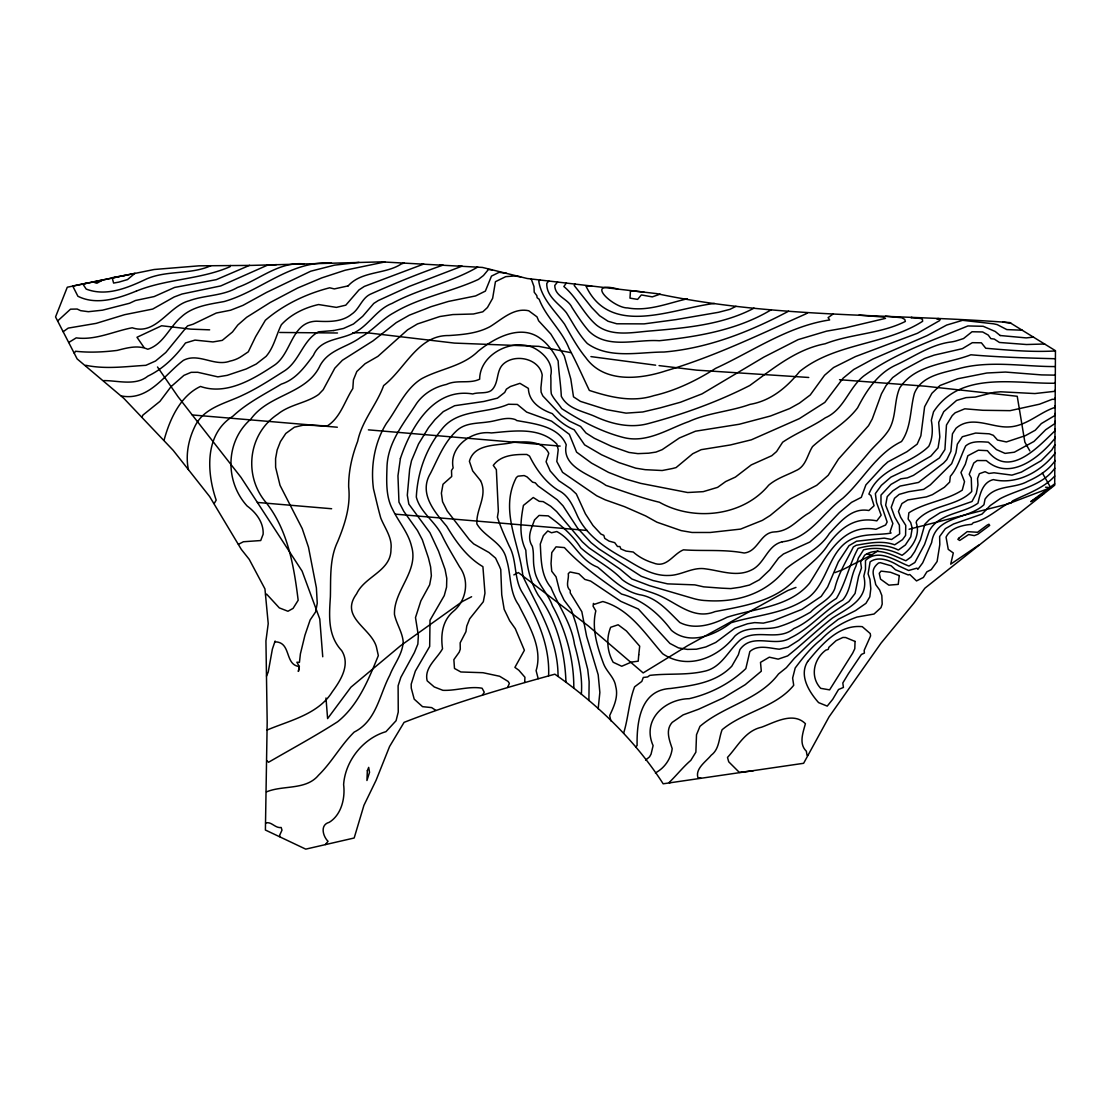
<?xml version="1.0" encoding="UTF-8"?>
<svg xmlns="http://www.w3.org/2000/svg" width="1111" height="1111" viewBox="0 0 1111 1111"><rect width="100%" height="100%" fill="white"/><g stroke="black" fill="none" stroke-linecap="round" stroke-linejoin="round"><path stroke-width="1.5" d="M548.598 675.807C550.014 645.408 536.849 616.424 521.406 591.052C513.768 577.012 516.962 560 509.144 545.918C504.838 536.474 500.561 526.92 497.395 517.198L498.353 511.352L496.353 469.634L493.284 465.384C501.075 454.857 514.948 454.33 526.85 454.468L529.544 456.093C536.182 469.439 545.32 482.077 558.028 490.201C567.846 494.756 572.29 504.602 576.526 513.879C585.58 535.224 605.967 548.459 625.424 559.055C638.644 566.874 652.338 576.081 668.53 575.47C681.321 575.554 692.681 566.568 705.832 568.915C720.817 570.846 736.496 577.22 751.119 570.179C764.896 563.957 766.909 545.459 782.283 541.793M538.182 678.627L536.099 670.613C543.154 647.824 528.419 624.701 518.656 604.967C509.019 591.51 511.282 574.554 506.491 559.472C503.033 542.321 484.924 537.488 476.897 523.934C475.841 509.116 488.118 495.714 480.535 480.632M85.686 365.894L85.728 365.283C105.906 369.435 125.904 366.477 145.874 365.325L155.554 361.006L165.803 352.479L187.551 325.898L193.064 324.218L216.312 313.024L230.574 310.219L242.948 305.372L266.487 292.443L310.774 271.195L334.536 265.14L358.964 262.39M103.517 380.615C117.155 380.337 135.375 386.309 147.874 376.129C163.275 368.81 175.482 356.562 185.495 342.966L194.981 340.105L212.951 341.938L222.269 340.369L232.491 331.967L237.782 325.037L246.642 317.302L270.251 302.47L297.567 288.055L321.662 277.931L345.229 270.209L384.837 261.96M1054.728 476.05C1043.896 488.243 1026.967 493.728 1012.565 500.908L1011.246 502.811L1009.08 502.964C997.025 509.38 986.971 519.601 973.292 522.712L971.722 524.378C962.473 525.045 950.447 527.906 946.058 537.141L948.252 549.362L953.307 552.972L950.71 564.166L978.666 545.154M1055.311 374.379L1055.242 375.143L1041.535 374.907L1005.469 372.06L986.86 373.004L957.807 378.74L940.059 385.475L931.893 393.308L924.616 406.737L920.866 435.804L917.186 444.136L906.923 451.733L887.925 461.884L883.203 466.106L865.886 484.896L861.303 497.353L851.526 502.366L839.444 512.546L820.14 532.919L809.822 542.043L783.463 553.986L778.589 558L769.659 569.999L759.244 579.845L749.439 585.066L740.051 587.261L730.76 588.594L721.706 588.177L703.666 586.844L694.819 584.872L667.628 583.872L653.018 580.525L641.297 576.317L598.732 548.806L591.121 542.723L577.664 528.253L563.013 505.824L557.125 499.686L537.946 485.854L535.321 482.841L532.558 482.146L527.003 476.869L524.156 475.564L517.99 476.175L516.323 477.577C499.228 510.352 519.517 543.223 522.892 576.29C538.016 608.203 558.277 639.547 558.028 676.391M1055.394 358.742C1027.717 358.006 998.678 357.2 970.903 354.784C946.947 364.075 915.256 364.13 899.688 387.975C893.827 401.432 896.577 417.542 888.508 430.457C882.592 439.47 873.954 445.955 867.385 454.316C849.623 475.397 830.792 495.825 809.252 512.865C797.115 519.517 789.852 531.364 774.298 531.933C760.049 532.641 758.313 551.556 744.162 553.014C724.066 549.153 703.805 551.292 683.487 549.834C673.058 553.958 666.711 568.513 653.435 562.999C646.158 560.819 638.867 557.097 633.242 552.028L626.007 551.084L620.868 548.959L619.896 546.543L617.508 546.515L614.73 542.668L609.12 541.126L604.731 538.377L603.828 535.349L600.94 534.072L592.982 525.489L585.414 513.851L576.317 493.951L570.554 488.632L558.805 480.688L550.209 470.967L546.084 461.745L548.778 453.302C542.515 440.303 525.184 441.553 512.935 442.428C498.075 446.066 474.508 442.789 469.397 461.301L472.689 470.925L480.507 480.591M1055.353 366.561C1024.689 366.769 991.081 360.27 960.223 368.255C943.794 372.865 921.477 375.226 914.395 393.419C910.034 409.32 911.353 427.638 901.521 441.525C875.746 454.01 863.136 480.133 842.735 498.339C822.612 512.976 809.558 538.627 782.325 541.793M1054.95 436.942L1054.825 438.498C1039.396 457.774 1009.83 481.382 986.318 460.579L977.208 460.537L973.764 463.051L969.223 474.286L971.264 477.994L971.722 491.493C956.682 506.949 931.296 504.144 916.686 520.837L916.186 522.587C920.741 534.988 912.159 548.39 902.035 555.319C890.203 549.126 876.69 546.612 863.566 549.834L858.386 558L855.831 566.457C850.318 577.331 850.915 590.469 842.735 599.982C823.89 610.661 810.169 628.465 790.574 637.825C774.853 647.963 752.633 631.923 739.912 649.602L738.357 654.796L731.802 666.183C715.817 682.987 692.181 685.556 670.558 688.487C640.394 689.889 636.686 721.969 637.103 745.55L635.756 746.828M1055.131 405.668L1054.978 407.418C1039.174 412.473 1026.106 426.568 1008.149 426.957C990.915 427.568 971.486 414.889 956.015 428.249L952.446 433.845L950.891 451.33L946.808 459.621L943.558 463.079L918.547 482.438L900.091 486.076L892.8 490.868L887.217 496.631L885.661 505.199L892.869 523.517L890.119 531.6L891.022 533.086C880.051 535.03 867.955 533.766 856.859 537.196C826.431 545.82 829.584 587.802 803.031 600.857C780.866 614.189 755.036 615.369 731.024 622.771C714.651 635.298 689.417 645.658 671.419 630.34C658.781 613.23 642.366 599.718 621.577 594.079C601.537 579.581 581.067 565.818 564.402 547.598L556.028 546.848L551.778 552.598L551.042 563.624L551.75 571.276L556.055 576.845L559.611 590.844L564.041 600.093L571.276 609.661L576.012 623.924L587.733 669.419L589.136 681.682L588.886 700.499M1055.089 413.486L1054.908 415.486L1041.299 423.61L1035.244 430.235L1025.425 435.637L1006.372 441.956L997.511 440.039L993.345 435.331L989.234 433.818L975.625 433.054L962.32 436.748L957.349 444.15L955.946 452.746L951.641 463.718L930.338 484.854L923.602 489.382L908.673 491.687L899.202 494.381L894.522 498.297L891.216 507.338L894.799 517.157L899.382 525.1L899.674 533.877L891.619 539.488L884.273 538.127L856.539 541.238L849.026 545.654L838.319 561.944L827.653 586.997L821.21 596.385L801.934 609.37L773.089 620.813L763.326 623.132L754.633 622.604L747.55 623.771L734.843 628.201L715.748 642.45L705.86 646.935L696.444 649.213L687.306 649.407L678.404 647.88L669.891 643.422L638.339 609.036L620.827 601.357L590.594 581.053L584.844 579.414L578.914 573.804L570.082 571.984L568.276 573.651C569.235 579.303 564.902 585.886 570.207 590.413L570.249 592.885L581.831 611.703L586.636 636.367L598.19 674.794L599.857 692.486L598.176 708.762M1054.908 444.761L1051.811 449.983L1041.16 460.718L1021.426 472.092L1011.927 475.133L994.012 472.786L988.846 473.467L985.054 471.689L979.388 473.703L977.541 478.466L977.958 484.868L976.319 493.423L971.972 501.519L940.17 512.713L929.449 519.573L924.907 524.142L920.505 539.613L914.714 551.598L910.978 557.028L905.868 560.777C893.161 555.639 877.94 546.084 864.65 555.194L860.608 562.097L861.469 567.943L858.581 576.359L855.067 593.468L848.873 601.523L828.209 615.647L798.67 640.353L787.921 647.199L779.283 649.199C769.687 648.269 757.938 644.283 749.828 651.574L745.828 668.614C730.066 683.612 710.318 693.75 689.195 698.68C664.628 699.111 641.7 719.97 653.101 745.634L651.06 754.147L649.546 756.841L645.616 760.091M1054.825 460.398L1054.756 461.204C1048.076 470.564 1037.952 476.744 1027.606 481.369C1013.815 489.09 995.123 484.327 985.026 499.172L983.943 504.727C968.25 519.587 935.406 515.615 931.643 542.571L922.685 562.86L917.853 569.346L916.95 568.165L908.59 570.485L899.105 566.068C890.953 560.874 878.995 555.542 870.094 561.86L868.094 573.845L869.955 579.345L870.802 588.705L869.816 596.829L865.927 603.356L855.512 610.592L838.347 619.244L828.209 627.118L810.488 642.616L794.379 658.295L786.366 667.669L778.492 674.002C759.091 700.041 723.886 705.749 699.958 726.372L696.514 734.732L695.875 752.161L690.834 760.341C683.168 766.896 676.488 775.436 669.086 782.533L670.016 782.741M1055.228 390.03L1055.117 391.28L1034.883 393.558L1000.65 391.794L994.095 392.35L975.25 397.085L966.07 397.627L956.585 400.432L943.739 411.667L938.684 422.374L939.823 436.942L938.073 447.858L930.851 456.121L911.242 467.453L890.953 477.105L881.356 485.354L875.357 493.603L876.523 502.478L881.162 515.198L876.815 520.865C854.914 516.546 840.402 527.864 828.126 544.612C819.071 558.958 804.197 567.499 793.962 580.65C773.45 601.801 742.523 606.287 714.998 611.619C694.889 619.757 678.988 604.884 662.323 596.926C649.268 590.344 633.881 588.913 622.16 579.609C610.092 566.777 593.649 559.43 580.72 547.792C572.554 534.808 560.458 524.767 548.251 515.865L539.071 515.435L534.544 519.892C531.516 528.475 526.447 537.349 532.322 546.265C534.252 553.389 532.738 560.861 534.224 568.11C535.821 583.067 547.792 592.371 552.445 605.842C565.999 630.479 574.026 659.726 573.79 687.876M1055.172 397.835L1055.047 399.335L1052.228 399.293L1039.507 404.196L1010.093 410.653L982.874 410.292L964.792 408.806L955.154 412.792L952.196 415.639L946.475 425.013L944.919 449.552L939.406 457.94L913.409 475.383L907.312 477.911L900.84 478.813L890.994 484.396L880.995 495.089L880.967 503.825L887.147 522.031L885.592 525.003L875.912 529.308C840.833 522.892 825.154 559.194 809.516 583.247C789.504 607.286 755.077 608.203 727.136 617.23C712.97 624.479 695 630.284 679.835 622.535C668.017 611.147 656.851 597.329 639.505 594.691C622.591 590.941 610.536 577.581 597.621 567.165C579.567 560.375 573.373 540.21 556.805 531.544L551.514 532.766L547.779 530.961L543.362 535.669L540.279 544.071C541.182 558.847 540.654 575.206 550.945 587.511C558.666 606.398 571.36 623.271 574.443 644.172C578.914 660.448 582.678 677.266 581.345 694.181M1055.047 421.305L1054.533 423.819L1045.687 429.749L1033.966 441.456L1014.329 452.219L1005.052 453.385L996.456 449.594L988.332 442.178C980.832 441.734 971.722 440.623 965.681 445.942C960.682 456.246 958.113 467.328 950.336 476.341L949.669 482.091L944.392 487.285L932.393 494.673L926.407 496.881L907.784 499.95L901.924 503.561L898.466 511.435L900.674 517.337L905.757 525.364L905.59 535.391L902.507 539.654L894.688 544.807C882.356 540.238 868.663 543.071 856.206 545.293L853.331 546.987C846.679 560.43 838.333 573.582 834.764 588.636C830.403 599.898 818.251 603.884 810.558 612.147C800.906 617.674 790.976 622.827 780.283 626.229C765.604 631.603 747.536 624.132 734.843 636.103C717.873 657.851 687.653 670.6 662.684 653.754C645.019 633.839 629.923 609.134 602.801 601.523L594.135 604.398L593.441 603.426L593.08 606.189L595.829 610.883C591.413 628.382 597.468 647.421 603.62 663.92C606.773 672.03 614.536 677.516 615.716 686.376C618.549 696.68 613.939 706.429 609.661 715.595L610.842 720.845M1055.006 429.124L1054.839 430.943C1038.049 446.983 1009.038 479.091 987.415 450.663L978.374 450.219L967.834 455.774L965.32 464.245L960.946 472.494L964.529 481.66L962.251 490.145C945.933 500.755 924.991 502.353 908.854 512.824L908.145 519.031L910.701 522.587L912.214 528.239L910.77 536.821L905.382 544.973L898.341 550.028C885.925 543.71 871.093 544.682 858.081 548.376C849.29 564.402 845.832 582.803 836.416 598.426C821.46 607.536 810.211 621.674 793.865 628.604C777.644 641.88 756.299 627.937 740.176 640.033C728.011 650.671 721.4 668.142 703.582 671.433C685.806 675.405 667.642 673.238 649.741 675.391L647.644 676.946L643.297 677.474L641.811 681.418L634.603 686.834C628.909 701.652 628.354 717.859 623.646 733.121M1054.783 468.217C1042.34 486.007 1018.176 489.201 1000.206 498.658L990.304 505.505L981.999 514.101L953.516 523.989L945.35 528.697L939.628 536.53L939.809 544.557L937.101 561.527L931.24 569.61L926.838 571.859L923.38 577.47L916.519 580.914L909.77 574.484L908.215 574.929L895.438 569.749L891.203 565.818L880.398 562.694L878.537 562.999C869.51 570.193 874.149 575.373 875.704 584.58L879.676 590.038L881.828 595.496L882.203 604.051L880.981 607.675L874.01 614.036L857.067 617.036C843.888 621.688 831.167 628.826 821.307 639.436C811.044 647.324 802.906 657.726 795.198 667.989L792.629 678.057L793.712 685.306C775.506 707.638 743.759 711.595 722.122 729.719C718.692 738.509 719.47 749.078 711.179 755.244C706.235 761.396 695.139 768.493 697.902 777.589L701.166 778.353M1055.269 382.198L1055.172 383.212C1014.121 383.934 960.557 370.699 933.532 411.834L931.31 420.333C932.934 429.013 932.809 438.262 928.782 446.303C910.631 464.37 879.107 467.717 868.913 494.089L870.871 495.45L874.079 505.741L868.871 510.518C851.443 507.283 839.958 522.351 829.389 533.474C818.946 550.195 800.142 556.875 785.866 568.86C766.118 593.802 737.426 602.662 706.679 600.634A53.328 51.106 -6.7 0 1 693.222 598.468L649.393 585.622L631.84 578.97L619.674 568.846L588.997 547.89L582.345 541.835L556.625 511.546L550.639 506.199L543.168 501.603L539.252 501.325L533.252 497.506L523.42 505.422C520.587 520.49 518.851 536.002 525.822 550.209C526.614 566.013 530.1 581.442 538.238 595.19C556.611 619.896 565.013 651.907 565.943 682.071M1054.867 452.58L1054.77 453.635C1040.59 471.939 1016.593 485.049 993.317 479.605C982.582 482.243 980.055 494.034 977.958 503.2C962.709 514.087 939.489 512.726 929.351 530.711L924.588 544.418L914.853 562.527L908.965 566.054C895.563 561.027 878.745 547.904 865.483 560.486L865.483 569.235L863.83 576.123C869.357 599.051 848.304 607.87 832.528 618.008C817.002 630.006 803.003 643.741 787.643 655.907L778.172 659.142L769.326 657.184L760.507 662.364L761.299 671.211L745.175 684.709L723.317 697.916L698.652 709.221L683.154 714.873L672.197 722.386C665.211 730.121 669.419 740.162 672.183 748.633C671.141 758.119 665.086 767.257 656.893 772.034L655.476 773.367M141.958 417.153L142.875 415.111L159.942 401.377L170.997 386.697L183.926 375.365L191.12 372.338L197.716 372.282L217.853 376.865L227.158 375.351L246.225 368.963L256.224 364.047L266.112 356.353C273.986 347.201 276.111 335.23 281.347 324.745C290.888 314.288 304.733 307.65 318.551 304.539L336.383 307.386L345.799 305.164L358.992 289.915L364.297 286.43L423.708 264.057L421.652 263.987M164.011 440.387C169.552 419.847 180.079 395.96 200.494 386.447C226.061 395.391 252.586 379.615 273.403 365.852C291.943 354.437 290.818 321.732 316.552 321.204C328.509 321.746 341.799 322.246 351.645 314.205C359.436 309.066 361.575 298.54 370.116 294.318C394.03 283.68 418.333 273.681 443.067 265.098L440.067 265.001M1054.686 483.854L1030.716 501.686L1044.201 493.395M210.979 265.64C191.245 274.723 167.344 270.154 146.985 278.75C128.404 287.513 106.725 296.998 86.186 289.082L82.881 284.055L134.987 273.292L127.515 279.569L119.002 282.083L113.6 283.069L112.197 277.847M230.296 265.487L230.088 266.696C200.147 279.666 166.608 278.792 136.472 291.026M400.391 458.551L397.96 475.786L398.96 502.144L403.862 511.449L417.444 530.489L422.333 539.779L428.443 557.972L430.624 566.971L431.36 575.804L429.651 584.817L420.875 600.87L415.5 617.563L418.347 635.589L417.861 644.102L414.361 652.629L400.849 677.349L398.113 685.793L398.252 712.054L396.071 720.72L385.961 731.663C363.116 738.357 345.174 760.91 343.618 784.63C345.34 798.087 341.438 814.794 329.231 822.321C319.69 824.82 322.995 836.458 328.051 841.319L325.315 844.554M524.684 682.404L524.934 677.252L518.865 670.266L514.907 667.378L524.392 650.282L515.296 628.673L509.657 620.702L504.172 609.314L501.741 594.788L500.755 569.526L499.45 566.304L495.575 558.111L488.979 552.5L473.73 543.932L469.397 539.738L447.205 510.977L442.553 501.7L441.386 493.173L442.997 484.257L451.719 476.494L451.497 470.453L453.149 467.898C448.872 447.15 471.522 430.179 491.312 432.943C513.226 431.068 539.96 426.402 556.944 444.219L558.208 449.677L556.805 461.482L562.555 472.328L596.718 495.784L605.287 499.867L624.576 506.685L645.616 515.907L656.962 522.212L681.154 530.614L692.028 532.475L710.248 532.475L740.579 529.1L762.396 520.351L770.242 515.448L790.24 498.95L816.71 485.326L828.195 475.3L838.513 459.037L868.483 425.735L872.246 419.028L881.454 393.822L886.036 385.586L892.647 377.587L903.215 370.032L924.658 358.464L934.212 355.117L962.404 348.66L972.306 342.688L981.388 342.813L985.749 348.243C1008.788 350.215 1032.202 352.298 1055.436 350.937M249.614 265.335L216.27 279.653L174.635 287.43L154.151 296.568L135.473 300.498L129.529 303.275L102.531 310.177L88.38 311.705L80.603 310.649L77.159 309.039L70.507 309.177L57.647 320.954M400.391 458.537C410.862 427.249 433.498 387.364 472.758 393.961C478.674 391.808 488.229 394.336 492.479 389.364C498.936 381.948 496.131 370.935 503.089 364.269C514.712 353.256 539.266 358.339 542.21 375.06L540.918 387.822L541.099 392.114L542.807 395.905L561.361 415.5L569.346 421.097L580.581 426.43L585.983 432.984L594.385 438.303L611.536 446.344L628.937 452.441L637.895 453.635L648.699 453.191L655.948 452.094L662.142 449.677L679.349 437.998L695.528 431.193L739.273 424.249L770.409 416.028L789.615 408.584L799.462 403.112L810.252 394.974L824.57 375.254L833.569 367.533L855.442 356.589L917.464 333.258L939.489 320.676L940.156 319.454L936.851 318.954L938.281 318.399M265.515 594.913L266.64 594.135L279.305 607.884L287.957 611.258L293.068 608.397L298.165 600.273C294.04 566.61 287.888 529.878 265.987 502.478C243.337 475.841 248.003 433.845 277.778 414.167C289.874 404.348 306.33 403.21 318.69 394.433L323.218 389.697L334.814 368.172L342.369 360.283L372.99 340.896L396.252 322.621L409.292 315.191L431.165 306.65L448.427 301.428L475.619 295.929L485.368 291.11L491.479 276.097L499.131 272.32L506.477 273.292M507.644 687.403L509.38 683.404L508.06 681.39L499.644 676.266L482.979 672.71L460.857 671.974L454.482 668.447L453.871 659.628L459.232 652.129L460.287 649.13L460.162 642.838L465.94 631.687L466.759 626.09L469.689 618.785L483.327 601.718L484.965 593.149L482.91 566.666C466.814 557.153 456.218 542.057 446.705 526.295C434.29 511.504 418.416 493.27 430.54 473.244C438.165 458.246 444.289 441.803 457.163 430.29C465.731 422.68 477.355 423.555 487.896 421.958C497.214 420.972 506.227 416.264 515.532 419.639L516.671 420.527C534.363 423.833 558.375 425.944 566.235 444.789C561.291 467.662 591.691 474.883 605.898 485.368C623.618 491.354 641.172 497.895 659.406 502.241C693.653 521.573 742.815 516.504 768.659 485.215C776.52 478.452 786.519 475.369 795.629 470.772C806.058 466.537 807.169 455.024 812.53 446.594C827.139 433.248 845.485 423.874 857.623 407.779C866.511 390.516 877.912 373.088 896.271 364.894C914.478 356.437 931.296 344.257 951.655 341.896A37.26 35.705 -6.7 0 0 957.876 340.369L963.529 338.549L972.028 331.758L982.624 331.953L988.221 335.05L990.845 338.619L994.276 339.077L999.442 342.466L1026.495 344.521L1044.701 343.993M214.173 503.575L216.187 500.158C206.646 472.342 204.396 434.109 232.907 416.208C247.128 402.835 264.737 394.169 281.291 384.128C295.901 379.393 304.692 367.047 313.427 355.312C320.412 339.022 338.98 339.966 352.576 333.494C368.338 326.648 376.06 309.441 392.225 303.345C419.569 288.541 450.941 282.763 477.716 267.057L476.883 267.043M482.355 695.25L484.271 692.236L482.091 688.223C469.217 685.918 455.968 690.903 442.9 690.32L434.248 686.945L427.18 680.835C423.902 667.85 436.887 658.948 442.525 648.755C440.595 635.159 442.192 620.73 453.413 611.314C466.342 600.648 469.842 580.65 459.565 566.86C453.455 556.347 447.039 545.932 441.734 534.919C434.804 521.226 420.18 512.199 416.319 497.048C417.5 472.883 425.819 448.927 441.22 429.999C457.149 408.501 486.299 414.084 508.352 404.251L517.337 404.432L526.656 412.098L551.556 421.138L569.346 434.332L576.595 452.149L591.524 463.093L608.509 472.383L625.826 479.119L640.7 483.368L687.653 492.52L703.207 491.659L717.609 487.354L725.705 481.535L735.399 477.091L751.258 464.912L771.784 455.704L776.575 451.566L782.658 442.206C796.198 433.012 811.655 427.124 825.251 417.847C844.11 409.598 848.54 388.142 863.622 376.087C894.855 353.187 932.671 340.424 967.903 325.954L983.166 326.287L995.234 331.481L1000.15 335.522M1011.121 323.315L1002.997 322.065M1022.314 330.217L1006.83 329.592L997.178 324.606L993.581 323.815L962.584 320.315L946.669 325.065L927.046 335.633L873.065 358.964L853.72 369.505L843.11 378.198L824.834 402.39L799.323 418.653L751.328 439.831L730.344 444.969L701.208 449.663L692.75 453.719L676.085 467.578L672.572 468.495L662.184 470.522L645.185 469.675L635.811 468.175L618.716 462.509L601.523 454.746L584.622 444.872L574.193 429.749C565.763 426.305 558.236 420.472 552.334 413.639C540.863 409.501 528.864 402.182 528.364 388.378L519.934 383.337L510.407 386.517L506.408 389.142L504.7 392.447L497.436 398.155L483.84 401.474L454.677 405.709L443.303 411.612L435.012 419.569L428.568 427.582L418.528 443.956L411.514 460.662L409.667 469.203L407.306 495.187L408.82 504.102L429.943 532.738L438.553 551.209L445.067 569.443L446.789 578.387L446.566 587.122L444.261 595.607L430.013 620.244L429.679 646.463L415.347 671.086L411.195 684.154L411.264 688.126L414.195 699.138L422.555 706.665L431.637 707.596L435.887 710.387M1033.508 337.105L1026.245 337.911L1000.178 335.522M68.715 342.48L76.228 337.869C95.504 340.48 113.641 331.272 132.223 327.773C156.123 335.841 168.483 306.108 189.162 300.762C204.882 295.012 222.686 296.123 237.476 287.471C259.807 279.458 278.861 261.627 303.956 263.876M63.188 331.717L68.202 328.106L96.171 323.37L124.626 314.691L152.707 309.066L174.177 296.97L182.037 294.012L220.77 285.916L267.14 265.321L276.458 264.626M74.256 353.242L75.548 351.243C89.324 352.798 103.379 352.09 117.141 350.409C127.126 347.882 137.833 344.785 147.791 349.257C163.581 344.16 169.316 327.051 181.274 316.968C192.786 306.219 209.285 304.261 224.13 301.553C261.127 290.985 290.707 260.196 331.467 263.14M575.192 283.999L574.22 285.513L591.635 307.469L599.648 315.746L608.023 321.246L616.786 323.787L644.102 323.884L675.919 319.621L718.511 312.302L729.941 309.344L735.996 306.344M539.988 279.903L538.793 281.389C541.64 298.762 554.708 310.636 564.555 324.148C571.054 335.716 577.401 347.396 585.816 357.659C603.926 383.101 639.547 379.49 665.711 370.893C714.498 356.548 760.021 334.258 806.044 313.83L807.711 312.649M557.597 281.958L554.764 285.458C554.917 296.679 567.929 298.498 572.026 307.539C577.276 315.677 582.511 323.856 588.913 331.161C607.661 349.521 636.006 339.091 659.267 340.716C697.791 336.702 737.829 329.967 771.367 309.677M566.388 282.972L563.86 286.527C577.081 297.498 583.581 314.177 596.676 325.245C612.258 337.313 633.659 332.092 651.851 330.842C686.431 327.828 722.9 324.648 754.05 308.136M548.792 280.93L546.779 283.416C546.32 296.845 559.083 303.484 566.388 312.705C573.054 323.176 578.664 334.467 587.316 343.507C609.3 359.284 638.644 352.076 663.947 352.034C708.068 348.312 749.897 331.703 788.616 311.191M531.197 278.875L533.988 286.541L534.21 292.207L536.807 295.609L537.141 297.748L539.154 299.234C546.07 317.413 561.874 330.231 569.04 348.423C576.428 362.186 582.817 376.782 589.344 390.419C610.092 397.183 632.27 402.599 653.851 395.641C675.974 390.544 696.583 380.434 715.706 368.324C753.05 351.076 788.213 326.12 829.667 319.954L828.098 317.607L833.361 313.857M266.515 676.099L268.237 671.974L272.376 649.116L275.097 641.061L275.472 641.852C291.526 642.408 284.402 664.961 299.331 666.517L298.401 671.35L299.331 666.517L296.859 662.225L299.442 662.364L300.401 653.865L304.942 635.214L310.136 619.966L315.663 611.842L317.246 603.273L316.385 587.83L308.483 547.209L302.234 528.628L280.028 485.326L275.625 467.328L275.584 458.565L277.153 449.997L280.416 441.623L285.791 433.471L294.429 427.18L303.817 425.041L327.356 425.902C340.535 417.486 344.646 401.099 352.826 388.558L353.423 379.865L356.812 371.505L365.116 363.7L377.879 356.381L407.556 329.842L417.444 323.954L439.928 316.51L452.844 314.566L473.425 313.996L482.827 311.802L487.437 307.525L492.645 298.317L495.437 281.694L505.713 276.653L514.421 275.972L520.628 276.806M348.16 285.86C361.867 270.681 385.128 274.528 401.293 263.974L404.362 263.001L403.251 262.974M834.833 572.651L842.93 569.582L872.163 554.681L877.843 550.764M238.407 544.334L243.392 541.751L260.71 540.543L263.14 534.224C263.751 522.531 256.127 512.574 247.086 505.963C224.769 481.41 225.2 441.317 250.878 419.083C268.931 393.877 306.733 394.391 320.149 365.408C328.856 349.507 347.215 347.368 360.589 337.369C372.796 330.634 381.531 319.343 393.85 312.76C420.166 297.068 451.066 292.012 478.452 279.403L483.452 275.514L488.382 269.57L492.326 269.792M808.225 754.688L807.044 755.355L806.336 751.203C798.573 743.787 803.114 732.357 805.406 723.692C793.185 711.484 774.714 722.331 761.618 727.191C745.134 730.857 737.996 746.092 727.483 757.424L728.733 761.813L739.357 772.409L753.244 770.77M471.606 596.732L462.551 601.398L400.668 645.658L350.937 687.181L327.606 718.595L325.981 697.986M513.851 574.901L518.379 572.568L588.469 626.048L643.158 672.919L687.667 645.658L787.866 590.483L795.962 587.413M136.445 291.026C118.377 298.415 96.504 305.636 77.895 296.248L72.729 286.041L87.325 283.041M859.053 315.093L882.62 317.01L885.509 318.371L845.249 327.898L826.598 331.147L798.142 339.619L763.84 357.117L702.013 393.877L680.515 402.224L660.337 407.834L642.783 411.973L626.076 413.139L606.662 409.667L580.442 401.377L573.498 396.849L570.804 379.045L564.263 355.895L550.834 334.036L538.654 320.829L537.016 316.871L528.725 310.761C513.768 307.455 501.853 319.357 490.159 326.578C477.522 333.411 463.009 334.605 448.955 335.55C417.93 334.855 405.126 368.963 383.642 385.573C376.671 404.848 361.992 420.597 357.645 441.359C351.993 455.968 348.493 471.258 348.66 486.91C350.798 506.213 344.785 524.448 337.619 541.765C329.425 558.777 330.856 578.456 330.384 596.857C329.175 615.8 327.537 635.506 341.688 650.629C350.618 664.67 340.716 680.293 332.342 691.722C318.177 714.498 289.457 720.511 267.14 730.01M911.895 317.288L910.923 317.663L920.63 318.454L922.449 319.412L922.616 321.301C885.12 345.313 834.986 342.799 799.559 371.588C786.713 387.531 770.784 400.835 749.994 404.39C729.941 411.584 708.304 412.681 688.792 421.583C667.739 429.027 646.755 443.553 623.382 437.47C601.37 431.832 580.65 420.805 561.694 408.612C558.43 403.585 553.917 399.28 551.334 393.905C550.445 387.836 551.25 381.781 550.723 375.699C553.736 363.241 543.612 352.826 533.349 347.66C511.74 338.05 479.799 354.367 479.66 379.17C469.55 384.128 456.996 379.393 446.497 384.42C434.693 386.934 423.652 393.488 416.639 403.39C403.862 423.277 387.364 442.747 386.975 467.731C386.531 481.563 385.823 496.909 392.572 509.324C398.53 521.809 408.362 532.641 411.584 546.473C418.958 571.443 393.516 590.538 394.474 614.536C396.488 623.91 402.335 632.09 403.196 641.755C402.613 654.282 394.141 663.947 389.794 675.252C379.42 694.792 376.532 720.872 354.173 732.093C340.73 745.287 331.981 762.063 318.565 775.186C305.956 790.463 283.277 784.908 266.487 791.865M885.495 316.177L901.632 317.732L904.729 319.371L905.354 321.454C880.245 333.994 851.137 333.703 825.14 343.771C795.962 349.285 773.075 368.685 749.744 385.517C717.456 401.96 683.057 414.334 648.088 423.624C630.159 428.471 611.314 423.999 594.843 416.375C582.928 411.112 567.832 409.084 561.305 396.308C560.819 384.462 558.75 372.796 558.153 360.95C553.82 352.423 548.223 344.091 540.39 338.508C520.837 323.69 494.367 337.827 477.994 351.354C462.357 366.63 439.97 368.713 421.458 378.809C405.154 388.961 397.613 408.265 386.447 423.347C374.463 442.525 370.505 466.537 373.477 488.826C375.879 498.589 378.059 508.519 380.767 518.018C384.767 528.072 392.489 537.849 390.975 549.14C391.266 571.11 364.839 576.151 356.631 593.788C339.313 617.244 370.657 627.646 376.337 646.644L378.337 655.615C368.533 679.418 358.45 704.985 337.675 721.719C315.177 736.149 291.596 748.883 268.529 762.271L267.029 760.841M1042.354 472.953L1050.687 487.646L1007.969 503.95L909.09 529.225M333.758 330.536L343.577 328.453L353.479 323.995L362.714 316.288L373.782 303.428L378.268 300.553L408.973 286.527L462.093 266.126L458.482 266.015M265.598 823.07C271.306 820.987 275.167 828.528 281.18 827.501L281.986 830.167L279.625 835.305L280.194 836.944M348.09 285.902L334.328 288.916L329.675 287.791C306.33 293.79 283.722 304.539 265.362 320.26L255.641 336.661L248.295 351.826L242.115 355.978A31.497 30.191 -6.7 0 1 229.991 361.117C214.354 367.005 198.605 352.326 183.398 360.367C164.386 374.657 148.791 401.293 121.335 395.947M660.142 294.137L652.296 296.873L641.353 294.943L637.603 299.401L629.979 298.123L630.479 290.679L643.908 292.068M714.47 303.47C672.822 308.275 610.453 338.147 585.9 285.902L591.621 285.93M687.306 298.803C667.753 303.247 648.102 311.622 627.576 307.914C613.689 308.233 583.108 280.111 617.772 288.999M119.071 276.653L67.285 287.221L55.55 316.941L77.145 358.922L123.835 398.363L173.135 450.288L209.646 496.561L241.351 549.445L249.211 559.333L264.946 588.913L268.223 623.618L265.932 640.936L267.182 722.081L265.404 830.028L305.747 849.137L354.173 838L363.936 805.322L376.06 780.339L389.572 746.509L404.085 722.358C453.219 703.18 503.991 688.126 554.861 674.196C597.163 703.86 635.089 740.232 663.17 783.797L803.614 763.299L829.028 716.901L881.037 643.116L913.728 603.356L924.88 588.205L1054.7 485.201L1055.45 350.701L1009.788 322.579C892.036 313.677 772.728 318.204 656.587 293.61L527.142 278.5L482.424 267.432L381.531 261.863L251.169 265.404L199.008 265.835L154.151 269.501L122.404 275.972M112.35 277.667L124.446 275.472M333.717 330.536L318.51 331.828C302.845 340.216 299.595 360.825 284.847 370.643C271.251 379.212 257.808 388.128 243.198 394.933C225.547 403.626 203.146 407.445 194.383 427.499C188.301 440.317 185.44 455.635 188.426 469.592M337.494 332.994L279.722 332.467M352.729 332.828L366.269 332.675L454.385 343.091L538.724 346.354L570.721 352.631M209.66 329.842L190.856 329.134L161.623 325.759L136.986 337.272L143.819 347.174M808.739 377.476L696.597 370.144L659.059 365.602M839.527 379.698L925.157 386.184L1017.232 396.28L1024.856 442.122L1029.855 450.927M157.498 366.977L178.01 396.683L192.231 414.945L337.327 427.221M368.408 429.86L560.138 446.094M1045.507 487.201L1050.687 487.646M192.231 414.945L240.99 477.355L257.377 502.436L331.634 508.741M395.53 514.171L587.219 530.461M866.983 554.25L872.163 554.681M655.643 365.186L590.941 356.603M257.377 502.436L302.109 571.123L319.774 618.994L322.745 656.768M855.053 641.436L854.79 648.713L852.706 653.087L829.598 689.875L820.696 688.334C809.766 676.724 813.724 659.156 825.765 650.157L828.209 649.393L828.917 647.227L836.152 640.616L842.902 637.45L845.665 637.52L855.053 641.436M367.352 770.659L366.936 780.505L369.532 772.339L368.685 767.368L367.352 770.659M638.742 654.823L638.214 661.184L631.409 662.087L621.743 666.253L613.161 662.253C607.203 651.601 606.023 638.714 610.661 627.284L618.147 624.771L626.423 630.979L639.7 646.185L638.742 654.823M899.271 575.595L898.23 584.386L888.856 585.15L880.537 579.123L879.245 573.332L881.051 571.096L890.564 572.29L899.271 575.595M807.655 661.489C798.781 675.474 809.1 691.875 818.585 702.61L827.223 706.11L832.708 699.319L838.541 689.5L843.416 687.445L842.818 682.959L848.471 673.599L861.414 654.448L864.4 653.101L864.164 650.366L870.593 635.909L870.246 633.562L862.261 626.66C838.402 624.326 821.446 645.005 807.655 661.489M959.085 538.002L957.835 539.307L959.723 540.446L968.667 534.544L974.305 535.613L977.805 534.252L989.693 525.406L988.943 524.239L987.151 525.128L977.541 532.28L967.237 531.627L959.085 538.002M101.934 280.403L96.907 283.236L94.616 282.513L101.934 280.403"/></g></svg>
